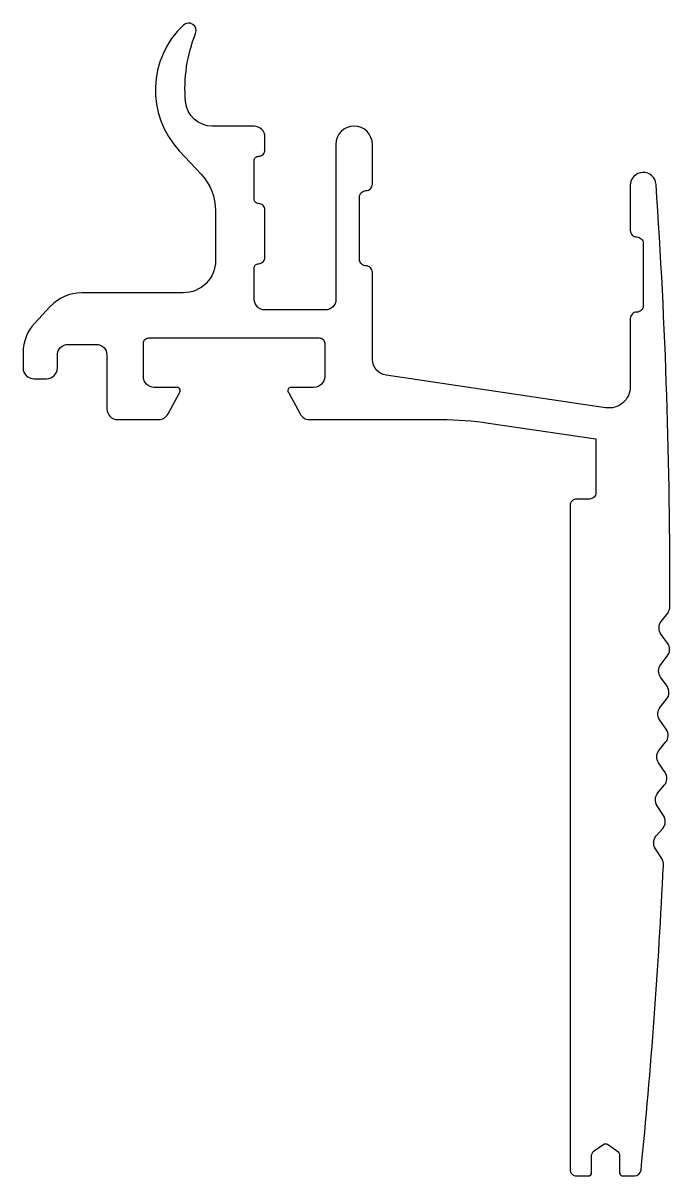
# Model space of a CAD drawing. Extents: x 23.7 to 53.8, y 157.7 to 211.4.
import ezdxf

# ---------------------------------------------------------------- set-up
doc = ezdxf.new("R2010")
doc.units = 0
doc.layers.get('0').update_dxf_attribs({"linetype": 'CONTINUOUS'})

msp = doc.modelspace()

# ---------------------------------------------------------------- linework, layer by layer
msp.add_lwpolyline([(31.958, 204.334, -0.189969), (32.631, 202.628), (32.631, 200.314, -0.414214), (31.131, 198.814), (26.403, 198.814, 0.20868), (24.937, 198.174), (24.209, 197.389, 0.189181), (23.675, 196.029), (23.675, 195.314, 0.414214), (24.175, 194.814), (24.775, 194.814, 0.414214), (25.275, 195.314), (25.275, 195.914, -0.414214), (25.775, 196.414), (27.075, 196.414, -0.414214), (27.575, 195.914), (27.575, 193.414, 0.414214), (28.075, 192.914), (29.981, 192.914, 0.276112), (30.421, 193.177), (30.948, 194.157, 0.669935), (30.843, 194.414), (29.775, 194.414, -0.414214), (29.275, 194.914), (29.275, 196.464, -0.414214), (29.525, 196.714), (37.46, 196.714, -0.414214), (37.71, 196.464), (37.71, 194.914, -0.414214), (37.21, 194.414), (36.143, 194.414, 0.669935), (36.037, 194.157), (36.564, 193.177, 0.276112), (37.004, 192.914), (43.14, 192.914, -0.036707), (45.333, 192.752), (50.331, 192.014), (50.331, 189.514, -0.414214), (50.031, 189.214), (49.431, 189.214, 0.414214), (49.131, 188.914), (49.131, 158.014, 0.414214), (49.431, 157.714), (49.981, 157.714, 0.414214), (50.131, 157.864), (50.131, 158.652, -0.251759), (50.265, 158.902), (50.698, 159.189, -0.300735), (50.863, 159.189), (51.296, 158.902, -0.251759), (51.431, 158.652), (51.431, 157.864, 0.414214), (51.581, 157.714), (52.131, 157.714, 0.38412), (52.429, 157.982, 0.013014), (53.47, 172.166, 0.168425), (53.393, 172.485), (53.097, 172.942, -0.332794), (53.139, 173.54), (53.438, 173.887, 0.335886), (53.476, 174.489), (53.18, 174.938, -0.332459), (53.214, 175.536), (53.514, 175.892, 0.335578), (53.546, 176.494), (53.248, 176.933, -0.332185), (53.276, 177.531), (53.576, 177.896, 0.335332), (53.6, 178.499), (53.302, 178.928, -0.331974), (53.322, 179.526), (53.622, 179.901, 0.335149), (53.639, 180.503), (53.34, 180.924, -0.331824), (53.354, 181.521), (53.654, 181.906, 0.335029), (53.664, 182.508), (53.365, 182.919, -0.331736), (53.371, 183.517), (53.671, 183.91, 0.162711), (53.774, 184.21, 0.017989), (53.129, 203.857, 0.964672), (51.931, 203.814), (51.931, 201.714, 0.414214), (52.231, 201.414), (52.231, 201.414, -0.414214), (52.531, 201.114), (52.531, 198.214, -0.414214), (52.231, 197.914), (52.231, 197.914, 0.414214), (51.931, 197.614), (51.931, 194.452, -0.457883), (50.784, 193.463), (40.571, 194.973, -0.371852), (39.931, 195.715), (39.931, 199.767, 0.414214), (39.631, 200.067, -0.414214), (39.331, 200.367), (39.331, 203.267, -0.414214), (39.631, 203.567, 0.414214), (39.931, 203.867), (39.931, 205.717, 1), (38.231, 205.717), (38.231, 198.514, -0.414214), (37.731, 198.014), (34.931, 198.014, -0.414214), (34.431, 198.514), (34.431, 199.967, -0.414214), (34.631, 200.167, 0.414214), (34.931, 200.467), (34.931, 202.667, 0.414214), (34.631, 202.967, -0.414214), (34.431, 203.167), (34.431, 204.967, -0.414214), (34.631, 205.167, 0.414214), (34.931, 205.467), (34.931, 206.067, 0.414214), (34.431, 206.567), (32.481, 206.567, -0.389759), (31.235, 207.712, -0.116209), (31.706, 210.888, 0.801412), (31.141, 211.273, 0.413591), (30.946, 205.419)], format="xyb", close=True)

doc.saveas('drawing.dxf')
